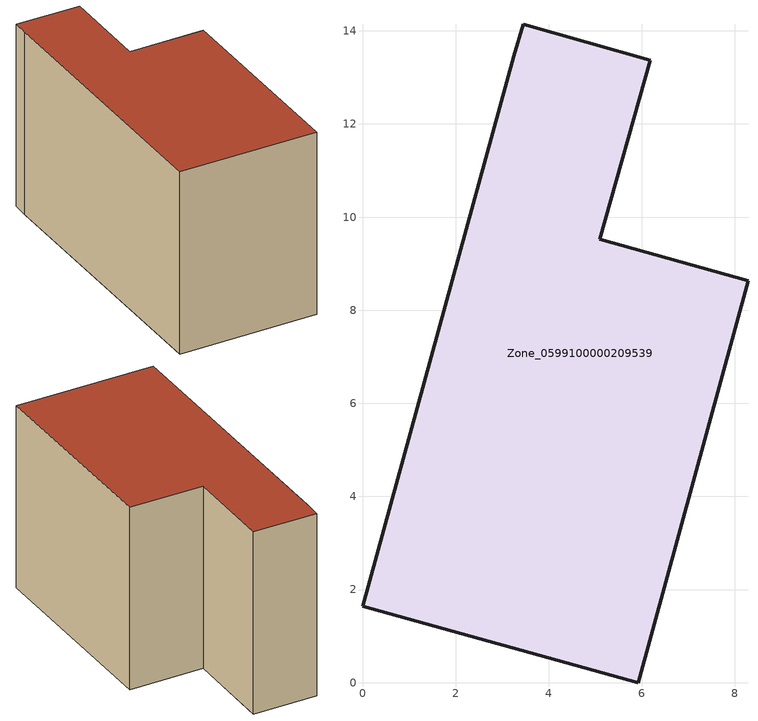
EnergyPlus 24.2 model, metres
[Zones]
Zone_0599100000209539
 floor ground (C_G): 0,1.64 3.25,13.46 3.45,14.14 6.18,13.37 5.1,9.52 8.28,8.63 5.92,0 z0
 wall outside (C_F): 3.25,13.46 0,1.64 5.92,0 8.28,8.63 5.1,9.52 6.18,13.37 3.45,14.14 3.25,13.46 z0:8.29
 roof outside (C_R): 3.45,14.14 3.25,13.46 0,1.64 5.92,0 8.28,8.63 5.1,9.52 6.18,13.37 z8.29
[BUILDING]
Pand.0599100000209539: North Axis=0; Terrain=City; Loads Convergence Tolerance Value=0.04; Temperature Convergence Tolerance Value=0.4; Solar Distribution=FullExterior; Maximum Number of Warmup Days=25; Minimum Number of Warmup Days=1
[Site:Location]
Rotterdam.The.Hague.AP_ZH_NLD Design_Conditions: Latitude=51.96; Longitude=4.45; Time Zone=1; Elevation=-4.5
[SITE:GROUNDTEMPERATURE:BUILDINGSURFACE]
18, 18, 18, 18, 18, 18, 18, 18, 18, 18, 18, 18
[MATERIAL] Thermal Absorptance=0.9; Solar Absorptance=0.7; Visible Absorptance=0.7
Name | Roughness | Thickness | Conductivity | Density | Specific Heat
G.TI.1975-1991 | MediumSmooth | 0.15 | 0.288461 | 540 | 1210
F.TI.1975-1991 | Rough | 0.3 | 0.230769 | 1920 | 840
R.TI.1975-1991 | MediumRough | 0.2 | 0.153846 | 1500 | 1000
[CONSTRUCTION]
C_G: G.TI.1975-1991
C_F: F.TI.1975-1991
C_R: R.TI.1975-1991
[ZONE]
Zone_0599100000209539: Type=1; Multiplier=1; Ceiling Height=Autocalculate; Volume=Autocalculate; Floor Area=autocalculate; Part of Total Floor Area=Yes
[ZONEINFILTRATION:DESIGNFLOWRATE]
Infil_Zone_0599100000209539: Zone or ZoneList or Space or SpaceList=Zone_0599100000209539; Schedule=AlwaysOn; Design Flow Rate Calculation Method=Flow/Area; Flow Rate per Floor Area=0.003; Constant Term Coefficient=1; Temperature Term Coefficient=0; Velocity Term Coefficient=0; Velocity Squared Term Coefficient=0
[HVACTEMPLATE:ZONE:IDEALLOADSAIRSYSTEM]
Zone_0599100000209539: Maximum Heating Supply Air Temperature=50; Minimum Cooling Supply Air Temperature=13; Maximum Heating Supply Air Humidity Ratio=0.0156; Minimum Cooling Supply Air Humidity Ratio=0.0077; Heating Limit=NoLimit; Cooling Limit=NoLimit; Dehumidification Control Type=ConstantSensibleHeatRatio; Cooling Sensible Heat Ratio=0.7; Dehumidification Setpoint=60; Humidification Control Type=None; Humidification Setpoint=30; Outdoor Air Method=None; Outdoor Air Flow Rate per Person=0.00944; Outdoor Air Flow Rate per Zone Floor Area=0; Outdoor Air Flow Rate per Zone=0; Demand Controlled Ventilation Type=None; Outdoor Air Economizer Type=NoEconomizer; Heat Recovery Type=None; Sensible Heat Recovery Effectiveness=0.7; Latent Heat Recovery Effectiveness=0.65
[ZONECONTROL:THERMOSTAT]
ThermostatControl_Zone_0599100000209539: Zone or ZoneList=Zone_0599100000209539; Control Type Schedule=DualSetpointControlType; Control 1=Thermostat_Zone_0599100000209539; Temperature Difference Between Cutout And Setpoint=0
[THERMOSTATSETPOINT:DUALSETPOINT]
Thermostat_Zone_0599100000209539: Heating Setpoint Temperature Schedule=HeatingSetpoint_Zone_0599100000209539; Cooling Setpoint Temperature Schedule=CoolingSetpoint_Zone_0599100000209539
[SCHEDULE:COMPACT]
HeatingSetpoint_Zone_0599100000209539: Through: 12/31, For: AllDays, Until: 24:00, 21
CoolingSetpoint_Zone_0599100000209539: Through: 12/31, For: AllDays, Until: 24:00, 24
DualSetpointControlType: Through: 12/31, For: AllDays, Until: 24:00, 4
AlwaysOn: Through: 12/31, For: AllDays, Until: 24:00, 1
